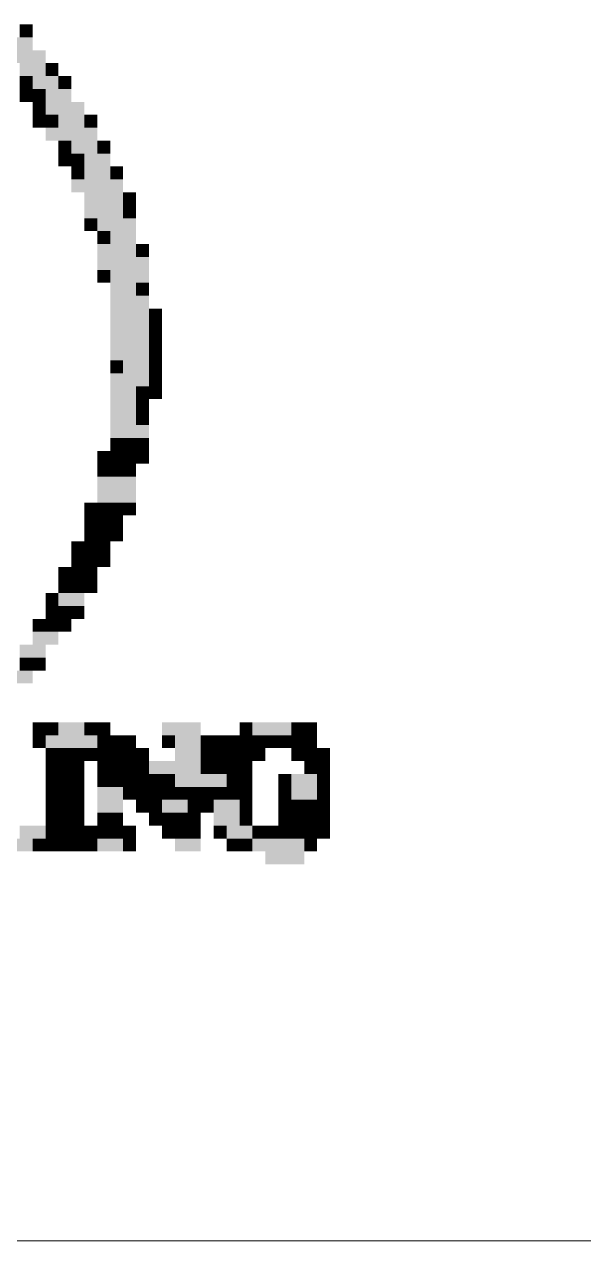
# Paper-space layout '01 Plan and 3D' of a CAD drawing. Header units: millimetres. Extents: x 5 to 415, y 7 to 290.
# Drawn here: x 384.06 to 391.84, y 85 to 101.94 of the extents above; entities that cross this region are included whole.
import ezdxf

# ---------------------------------------------------------------- set-up
doc = ezdxf.new("R2010")
doc.units = ezdxf.units.MM
doc.layers.add('BRANDING', color=7, linetype='Continuous')
doc.layers.add('SHEET', color=7, linetype='Continuous')

# ---------------------------------------------------------------- blocks, each defined once
blk = doc.blocks.new('SHEET_01')
at = {"layer": 'BRANDING'}
for points in [[(383.99, 101.94), (384.17, 101.94), (383.99, 101.76), (384.17, 101.76)], [(383.63, 101.76), (384.17, 101.76), (383.63, 101.58), (384.17, 101.58)], [(383.81, 101.58), (384.35, 101.58), (383.81, 101.4), (384.35, 101.4)], [(383.99, 101.4), (384.35, 101.4), (383.99, 101.22), (384.35, 101.22)], [(384.35, 101.4), (384.53, 101.4), (384.35, 101.22), (384.53, 101.22)], [(383.99, 101.22), (384.17, 101.22), (383.99, 101.04), (384.17, 101.04)], [(384.17, 101.22), (384.53, 101.22), (384.17, 101.04), (384.53, 101.04)], [(384.53, 101.22), (384.71, 101.22), (384.53, 101.04), (384.71, 101.04)], [(383.99, 101.04), (384.17, 101.04), (383.99, 100.86), (384.17, 100.86)], [(384.17, 101.04), (384.35, 101.04), (384.17, 100.86), (384.35, 100.86)], [(384.35, 101.04), (384.71, 101.04), (384.35, 100.86), (384.71, 100.86)], [(384.17, 100.86), (384.35, 100.86), (384.17, 100.68), (384.35, 100.68)], [(384.35, 100.86), (384.89, 100.86), (384.35, 100.68), (384.89, 100.68)], [(384.17, 100.68), (384.35, 100.68), (384.17, 100.5), (384.35, 100.5)], [(384.35, 100.68), (384.53, 100.68), (384.35, 100.5), (384.53, 100.5)], [(384.53, 100.68), (384.89, 100.68), (384.53, 100.5), (384.89, 100.5)], [(384.89, 100.68), (385.07, 100.68), (384.89, 100.5), (385.07, 100.5)], [(384.35, 100.5), (385.07, 100.5), (384.35, 100.32), (385.07, 100.32)], [(384.53, 100.32), (384.71, 100.32), (384.53, 100.14), (384.71, 100.14)], [(384.71, 100.32), (385.07, 100.32), (384.71, 100.14), (385.07, 100.14)], [(385.07, 100.32), (385.25, 100.32), (385.07, 100.14), (385.25, 100.14)], [(384.53, 100.14), (384.71, 100.14), (384.53, 99.96), (384.71, 99.96)], [(384.71, 100.14), (384.89, 100.14), (384.71, 99.96), (384.89, 99.96)], [(384.89, 100.14), (385.25, 100.14), (384.89, 99.96), (385.25, 99.96)], [(384.71, 99.96), (384.89, 99.96), (384.71, 99.78), (384.89, 99.78)], [(384.89, 99.96), (385.25, 99.96), (384.89, 99.78), (385.25, 99.78)], [(385.25, 99.96), (385.43, 99.96), (385.25, 99.78), (385.43, 99.78)], [(384.71, 99.78), (385.43, 99.78), (384.71, 99.6), (385.43, 99.6)], [(384.89, 99.6), (385.43, 99.6), (384.89, 99.42), (385.43, 99.42)], [(385.43, 99.6), (385.61, 99.6), (385.43, 99.42), (385.61, 99.42)], [(384.89, 99.42), (385.43, 99.42), (384.89, 99.24), (385.43, 99.24)], [(385.43, 99.42), (385.61, 99.42), (385.43, 99.24), (385.61, 99.24)], [(384.89, 99.24), (385.07, 99.24), (384.89, 99.06), (385.07, 99.06)], [(385.07, 99.24), (385.61, 99.24), (385.07, 99.06), (385.61, 99.06)], [(385.07, 99.06), (385.25, 99.06), (385.07, 98.88), (385.25, 98.88)], [(385.25, 99.06), (385.61, 99.06), (385.25, 98.88), (385.61, 98.88)], [(385.07, 98.88), (385.61, 98.88), (385.07, 98.7), (385.61, 98.7)], [(385.61, 98.88), (385.79, 98.88), (385.61, 98.7), (385.79, 98.7)], [(385.07, 98.7), (385.79, 98.7), (385.07, 98.52), (385.79, 98.52)], [(385.07, 98.52), (385.25, 98.52), (385.07, 98.34), (385.25, 98.34)], [(385.25, 98.52), (385.79, 98.52), (385.25, 98.34), (385.79, 98.34)], [(385.25, 98.34), (385.61, 98.34), (385.25, 98.16), (385.61, 98.16)], [(385.61, 98.34), (385.79, 98.34), (385.61, 98.16), (385.79, 98.16)], [(385.25, 98.16), (385.79, 98.16), (385.25, 97.98), (385.79, 97.98)], [(385.25, 97.98), (385.79, 97.98), (385.25, 97.8), (385.79, 97.8)], [(385.79, 97.98), (385.97, 97.98), (385.79, 97.8), (385.97, 97.8)], [(385.25, 97.8), (385.79, 97.8), (385.25, 97.62), (385.79, 97.62)], [(385.79, 97.8), (385.97, 97.8), (385.79, 97.62), (385.97, 97.62)], [(385.25, 97.62), (385.79, 97.62), (385.25, 97.44), (385.79, 97.44)], [(385.79, 97.62), (385.97, 97.62), (385.79, 97.44), (385.97, 97.44)], [(385.25, 97.44), (385.79, 97.44), (385.25, 97.26), (385.79, 97.26)], [(385.79, 97.44), (385.97, 97.44), (385.79, 97.26), (385.97, 97.26)], [(385.25, 97.26), (385.43, 97.26), (385.25, 97.08), (385.43, 97.08)], [(385.43, 97.26), (385.79, 97.26), (385.43, 97.08), (385.79, 97.08)], [(385.79, 97.26), (385.97, 97.26), (385.79, 97.08), (385.97, 97.08)], [(385.25, 97.08), (385.79, 97.08), (385.25, 96.9), (385.79, 96.9)], [(385.79, 97.08), (385.97, 97.08), (385.79, 96.9), (385.97, 96.9)], [(385.25, 96.9), (385.61, 96.9), (385.25, 96.72), (385.61, 96.72)], [(385.61, 96.9), (385.79, 96.9), (385.61, 96.72), (385.79, 96.72)], [(385.79, 96.9), (385.97, 96.9), (385.79, 96.72), (385.97, 96.72)], [(385.25, 96.72), (385.61, 96.72), (385.25, 96.54), (385.61, 96.54)], [(385.61, 96.72), (385.79, 96.72), (385.61, 96.54), (385.79, 96.54)], [(385.25, 96.54), (385.61, 96.54), (385.25, 96.36), (385.61, 96.36)], [(385.61, 96.54), (385.79, 96.54), (385.61, 96.36), (385.79, 96.36)], [(385.25, 96.36), (385.79, 96.36), (385.25, 96.18), (385.79, 96.18)], [(385.25, 96.18), (385.43, 96.18), (385.25, 96), (385.43, 96)], [(385.43, 96.18), (385.61, 96.18), (385.43, 96), (385.61, 96)], [(385.61, 96.18), (385.79, 96.18), (385.61, 96), (385.79, 96)], [(385.07, 96), (385.25, 96), (385.07, 95.82), (385.25, 95.82)], [(385.25, 96), (385.43, 96), (385.25, 95.82), (385.43, 95.82)], [(385.43, 96), (385.61, 96), (385.43, 95.82), (385.61, 95.82)], [(385.61, 96), (385.79, 96), (385.61, 95.82), (385.79, 95.82)], [(385.07, 95.82), (385.25, 95.82), (385.07, 95.64), (385.25, 95.64)], [(385.25, 95.82), (385.43, 95.82), (385.25, 95.64), (385.43, 95.64)], [(385.43, 95.82), (385.61, 95.82), (385.43, 95.64), (385.61, 95.64)], [(385.07, 95.64), (385.61, 95.64), (385.07, 95.46), (385.61, 95.46)], [(385.07, 95.46), (385.61, 95.46), (385.07, 95.28), (385.61, 95.28)], [(384.89, 95.28), (385.07, 95.28), (384.89, 95.1), (385.07, 95.1)], [(385.07, 95.28), (385.25, 95.28), (385.07, 95.1), (385.25, 95.1)], [(385.25, 95.28), (385.43, 95.28), (385.25, 95.1), (385.43, 95.1)], [(385.43, 95.28), (385.61, 95.28), (385.43, 95.1), (385.61, 95.1)], [(384.89, 95.1), (385.07, 95.1), (384.89, 94.92), (385.07, 94.92)], [(385.07, 95.1), (385.25, 95.1), (385.07, 94.92), (385.25, 94.92)], [(385.25, 95.1), (385.43, 95.1), (385.25, 94.92), (385.43, 94.92)], [(384.89, 94.92), (385.07, 94.92), (384.89, 94.74), (385.07, 94.74)], [(385.07, 94.92), (385.25, 94.92), (385.07, 94.74), (385.25, 94.74)], [(385.25, 94.92), (385.43, 94.92), (385.25, 94.74), (385.43, 94.74)], [(384.71, 94.74), (384.89, 94.74), (384.71, 94.56), (384.89, 94.56)], [(384.89, 94.74), (385.07, 94.74), (384.89, 94.56), (385.07, 94.56)], [(385.07, 94.74), (385.25, 94.74), (385.07, 94.56), (385.25, 94.56)], [(384.71, 94.56), (384.89, 94.56), (384.71, 94.38), (384.89, 94.38)], [(384.89, 94.56), (385.07, 94.56), (384.89, 94.38), (385.07, 94.38)], [(385.07, 94.56), (385.25, 94.56), (385.07, 94.38), (385.25, 94.38)], [(384.53, 94.38), (384.71, 94.38), (384.53, 94.2), (384.71, 94.2)], [(384.71, 94.38), (384.89, 94.38), (384.71, 94.2), (384.89, 94.2)], [(384.89, 94.38), (385.07, 94.38), (384.89, 94.2), (385.07, 94.2)], [(384.53, 94.2), (384.71, 94.2), (384.53, 94.02), (384.71, 94.02)], [(384.71, 94.2), (384.89, 94.2), (384.71, 94.02), (384.89, 94.02)], [(384.89, 94.2), (385.07, 94.2), (384.89, 94.02), (385.07, 94.02)], [(384.35, 94.02), (384.53, 94.02), (384.35, 93.84), (384.53, 93.84)], [(384.53, 94.02), (384.89, 94.02), (384.53, 93.84), (384.89, 93.84)], [(384.35, 93.84), (384.53, 93.84), (384.35, 93.66), (384.53, 93.66)], [(384.53, 93.84), (384.71, 93.84), (384.53, 93.66), (384.71, 93.66)], [(384.71, 93.84), (384.89, 93.84), (384.71, 93.66), (384.89, 93.66)], [(384.17, 93.66), (384.35, 93.66), (384.17, 93.48), (384.35, 93.48)], [(384.35, 93.66), (384.53, 93.66), (384.35, 93.48), (384.53, 93.48)], [(384.53, 93.66), (384.71, 93.66), (384.53, 93.48), (384.71, 93.48)], [(384.17, 93.48), (384.53, 93.48), (384.17, 93.3), (384.53, 93.3)], [(383.99, 93.3), (384.35, 93.3), (383.99, 93.12), (384.35, 93.12)], [(383.99, 93.12), (384.17, 93.12), (383.99, 92.94), (384.17, 92.94)], [(384.17, 93.12), (384.35, 93.12), (384.17, 92.94), (384.35, 92.94)], [(383.81, 92.94), (384.17, 92.94), (383.81, 92.76), (384.17, 92.76)], [(384.17, 92.22), (384.35, 92.22), (384.17, 92.04), (384.35, 92.04)], [(384.35, 92.22), (384.53, 92.22), (384.35, 92.04), (384.53, 92.04)], [(384.53, 92.22), (384.89, 92.22), (384.53, 92.04), (384.89, 92.04)], [(384.89, 92.22), (385.07, 92.22), (384.89, 92.04), (385.07, 92.04)], [(385.07, 92.22), (385.25, 92.22), (385.07, 92.04), (385.25, 92.04)], [(385.97, 92.22), (386.51, 92.22), (385.97, 92.04), (386.51, 92.04)], [(387.05, 92.22), (387.23, 92.22), (387.05, 92.04), (387.23, 92.04)], [(387.23, 92.22), (387.77, 92.22), (387.23, 92.04), (387.77, 92.04)], [(387.77, 92.22), (387.95, 92.22), (387.77, 92.04), (387.95, 92.04)], [(387.95, 92.22), (388.13, 92.22), (387.95, 92.04), (388.13, 92.04)], [(384.17, 92.04), (384.35, 92.04), (384.17, 91.86), (384.35, 91.86)], [(384.35, 92.04), (384.71, 92.04), (384.35, 91.86), (384.71, 91.86)], [(384.71, 92.04), (385.07, 92.04), (384.71, 91.86), (385.07, 91.86)], [(385.07, 92.04), (385.25, 92.04), (385.07, 91.86), (385.25, 91.86)], [(385.25, 92.04), (385.43, 92.04), (385.25, 91.86), (385.43, 91.86)], [(385.43, 92.04), (385.61, 92.04), (385.43, 91.86), (385.61, 91.86)], [(385.97, 92.04), (386.15, 92.04), (385.97, 91.86), (386.15, 91.86)], [(386.15, 92.04), (386.51, 92.04), (386.15, 91.86), (386.51, 91.86)], [(386.51, 92.04), (386.69, 92.04), (386.51, 91.86), (386.69, 91.86)], [(386.69, 92.04), (386.87, 92.04), (386.69, 91.86), (386.87, 91.86)], [(386.87, 92.04), (387.05, 92.04), (386.87, 91.86), (387.05, 91.86)], [(387.05, 92.04), (387.23, 92.04), (387.05, 91.86), (387.23, 91.86)], [(387.23, 92.04), (387.41, 92.04), (387.23, 91.86), (387.41, 91.86)], [(387.41, 92.04), (387.59, 92.04), (387.41, 91.86), (387.59, 91.86)], [(387.59, 92.04), (387.77, 92.04), (387.59, 91.86), (387.77, 91.86)], [(387.77, 92.04), (387.95, 92.04), (387.77, 91.86), (387.95, 91.86)], [(387.95, 92.04), (388.13, 92.04), (387.95, 91.86), (388.13, 91.86)], [(384.35, 91.86), (384.53, 91.86), (384.35, 91.68), (384.53, 91.68)], [(384.53, 91.86), (384.71, 91.86), (384.53, 91.68), (384.71, 91.68)], [(384.71, 91.86), (384.89, 91.86), (384.71, 91.68), (384.89, 91.68)], [(384.89, 91.86), (385.07, 91.86), (384.89, 91.68), (385.07, 91.68)], [(385.07, 91.86), (385.25, 91.86), (385.07, 91.68), (385.25, 91.68)], [(385.25, 91.86), (385.43, 91.86), (385.25, 91.68), (385.43, 91.68)], [(385.43, 91.86), (385.61, 91.86), (385.43, 91.68), (385.61, 91.68)], [(385.61, 91.86), (385.79, 91.86), (385.61, 91.68), (385.79, 91.68)], [(386.15, 91.86), (386.51, 91.86), (386.15, 91.68), (386.51, 91.68)], [(386.51, 91.86), (386.69, 91.86), (386.51, 91.68), (386.69, 91.68)], [(386.69, 91.86), (386.87, 91.86), (386.69, 91.68), (386.87, 91.68)], [(386.87, 91.86), (387.05, 91.86), (386.87, 91.68), (387.05, 91.68)], [(387.05, 91.86), (387.23, 91.86), (387.05, 91.68), (387.23, 91.68)], [(387.23, 91.86), (387.41, 91.86), (387.23, 91.68), (387.41, 91.68)], [(387.77, 91.86), (387.95, 91.86), (387.77, 91.68), (387.95, 91.68)], [(387.95, 91.86), (388.13, 91.86), (387.95, 91.68), (388.13, 91.68)], [(388.13, 91.86), (388.31, 91.86), (388.13, 91.68), (388.31, 91.68)], [(384.35, 91.68), (384.53, 91.68), (384.35, 91.5), (384.53, 91.5)], [(384.53, 91.68), (384.71, 91.68), (384.53, 91.5), (384.71, 91.5)], [(384.71, 91.68), (384.89, 91.68), (384.71, 91.5), (384.89, 91.5)], [(385.07, 91.68), (385.25, 91.68), (385.07, 91.5), (385.25, 91.5)], [(385.25, 91.68), (385.43, 91.68), (385.25, 91.5), (385.43, 91.5)], [(385.43, 91.68), (385.61, 91.68), (385.43, 91.5), (385.61, 91.5)], [(385.61, 91.68), (385.79, 91.68), (385.61, 91.5), (385.79, 91.5)], [(385.79, 91.68), (386.15, 91.68), (385.79, 91.5), (386.15, 91.5)], [(386.15, 91.68), (386.51, 91.68), (386.15, 91.5), (386.51, 91.5)], [(386.51, 91.68), (386.69, 91.68), (386.51, 91.5), (386.69, 91.5)], [(386.69, 91.68), (386.87, 91.68), (386.69, 91.5), (386.87, 91.5)], [(386.87, 91.68), (387.05, 91.68), (386.87, 91.5), (387.05, 91.5)], [(387.05, 91.68), (387.23, 91.68), (387.05, 91.5), (387.23, 91.5)], [(387.95, 91.68), (388.13, 91.68), (387.95, 91.5), (388.13, 91.5)], [(388.13, 91.68), (388.31, 91.68), (388.13, 91.5), (388.31, 91.5)], [(384.35, 91.5), (384.53, 91.5), (384.35, 91.32), (384.53, 91.32)], [(384.53, 91.5), (384.71, 91.5), (384.53, 91.32), (384.71, 91.32)], [(384.71, 91.5), (384.89, 91.5), (384.71, 91.32), (384.89, 91.32)], [(385.07, 91.5), (385.25, 91.5), (385.07, 91.32), (385.25, 91.32)], [(385.25, 91.5), (385.43, 91.5), (385.25, 91.32), (385.43, 91.32)], [(385.43, 91.5), (385.61, 91.5), (385.43, 91.32), (385.61, 91.32)], [(385.61, 91.5), (385.79, 91.5), (385.61, 91.32), (385.79, 91.32)], [(385.79, 91.5), (385.97, 91.5), (385.79, 91.32), (385.97, 91.32)], [(385.97, 91.5), (386.15, 91.5), (385.97, 91.32), (386.15, 91.32)], [(386.15, 91.5), (386.51, 91.5), (386.15, 91.32), (386.51, 91.32)], [(386.51, 91.5), (386.87, 91.5), (386.51, 91.32), (386.87, 91.32)], [(386.87, 91.5), (387.05, 91.5), (386.87, 91.32), (387.05, 91.32)], [(387.05, 91.5), (387.23, 91.5), (387.05, 91.32), (387.23, 91.32)], [(387.59, 91.5), (387.77, 91.5), (387.59, 91.32), (387.77, 91.32)], [(387.77, 91.5), (388.13, 91.5), (387.77, 91.32), (388.13, 91.32)], [(388.13, 91.5), (388.31, 91.5), (388.13, 91.32), (388.31, 91.32)], [(384.35, 91.32), (384.53, 91.32), (384.35, 91.14), (384.53, 91.14)], [(384.53, 91.32), (384.71, 91.32), (384.53, 91.14), (384.71, 91.14)], [(384.71, 91.32), (384.89, 91.32), (384.71, 91.14), (384.89, 91.14)], [(385.07, 91.32), (385.43, 91.32), (385.07, 91.14), (385.43, 91.14)], [(385.43, 91.32), (385.61, 91.32), (385.43, 91.14), (385.61, 91.14)], [(385.61, 91.32), (385.79, 91.32), (385.61, 91.14), (385.79, 91.14)], [(385.79, 91.32), (385.97, 91.32), (385.79, 91.14), (385.97, 91.14)], [(385.97, 91.32), (386.15, 91.32), (385.97, 91.14), (386.15, 91.14)], [(386.15, 91.32), (386.33, 91.32), (386.15, 91.14), (386.33, 91.14)], [(386.33, 91.32), (386.51, 91.32), (386.33, 91.14), (386.51, 91.14)], [(386.51, 91.32), (386.69, 91.32), (386.51, 91.14), (386.69, 91.14)], [(386.69, 91.32), (386.87, 91.32), (386.69, 91.14), (386.87, 91.14)], [(386.87, 91.32), (387.05, 91.32), (386.87, 91.14), (387.05, 91.14)], [(387.05, 91.32), (387.23, 91.32), (387.05, 91.14), (387.23, 91.14)], [(387.59, 91.32), (387.77, 91.32), (387.59, 91.14), (387.77, 91.14)], [(387.77, 91.32), (388.13, 91.32), (387.77, 91.14), (388.13, 91.14)], [(388.13, 91.32), (388.31, 91.32), (388.13, 91.14), (388.31, 91.14)], [(384.35, 91.14), (384.53, 91.14), (384.35, 90.96), (384.53, 90.96)], [(384.53, 91.14), (384.71, 91.14), (384.53, 90.96), (384.71, 90.96)], [(384.71, 91.14), (384.89, 91.14), (384.71, 90.96), (384.89, 90.96)], [(385.07, 91.14), (385.43, 91.14), (385.07, 90.96), (385.43, 90.96)], [(385.61, 91.14), (385.79, 91.14), (385.61, 90.96), (385.79, 90.96)], [(385.79, 91.14), (385.97, 91.14), (385.79, 90.96), (385.97, 90.96)], [(385.97, 91.14), (386.33, 91.14), (385.97, 90.96), (386.33, 90.96)], [(386.33, 91.14), (386.51, 91.14), (386.33, 90.96), (386.51, 90.96)], [(386.51, 91.14), (386.69, 91.14), (386.51, 90.96), (386.69, 90.96)], [(386.69, 91.14), (387.05, 91.14), (386.69, 90.96), (387.05, 90.96)], [(387.05, 91.14), (387.23, 91.14), (387.05, 90.96), (387.23, 90.96)], [(387.59, 91.14), (387.77, 91.14), (387.59, 90.96), (387.77, 90.96)], [(387.77, 91.14), (387.95, 91.14), (387.77, 90.96), (387.95, 90.96)], [(387.95, 91.14), (388.13, 91.14), (387.95, 90.96), (388.13, 90.96)], [(388.13, 91.14), (388.31, 91.14), (388.13, 90.96), (388.31, 90.96)], [(384.35, 90.96), (384.53, 90.96), (384.35, 90.78), (384.53, 90.78)], [(384.53, 90.96), (384.71, 90.96), (384.53, 90.78), (384.71, 90.78)], [(384.71, 90.96), (384.89, 90.96), (384.71, 90.78), (384.89, 90.78)], [(385.07, 90.96), (385.25, 90.96), (385.07, 90.78), (385.25, 90.78)], [(385.25, 90.96), (385.43, 90.96), (385.25, 90.78), (385.43, 90.78)], [(385.79, 90.96), (385.97, 90.96), (385.79, 90.78), (385.97, 90.78)], [(385.97, 90.96), (386.15, 90.96), (385.97, 90.78), (386.15, 90.78)], [(386.15, 90.96), (386.33, 90.96), (386.15, 90.78), (386.33, 90.78)], [(386.33, 90.96), (386.51, 90.96), (386.33, 90.78), (386.51, 90.78)], [(386.69, 90.96), (387.05, 90.96), (386.69, 90.78), (387.05, 90.78)], [(387.05, 90.96), (387.23, 90.96), (387.05, 90.78), (387.23, 90.78)], [(387.59, 90.96), (387.77, 90.96), (387.59, 90.78), (387.77, 90.78)], [(387.77, 90.96), (387.95, 90.96), (387.77, 90.78), (387.95, 90.78)], [(387.95, 90.96), (388.13, 90.96), (387.95, 90.78), (388.13, 90.78)], [(388.13, 90.96), (388.31, 90.96), (388.13, 90.78), (388.31, 90.78)], [(383.99, 90.78), (384.35, 90.78), (383.99, 90.6), (384.35, 90.6)], [(384.35, 90.78), (384.53, 90.78), (384.35, 90.6), (384.53, 90.6)], [(384.53, 90.78), (384.71, 90.78), (384.53, 90.6), (384.71, 90.6)], [(384.71, 90.78), (384.89, 90.78), (384.71, 90.6), (384.89, 90.6)], [(384.89, 90.78), (385.07, 90.78), (384.89, 90.6), (385.07, 90.6)], [(385.07, 90.78), (385.25, 90.78), (385.07, 90.6), (385.25, 90.6)], [(385.25, 90.78), (385.43, 90.78), (385.25, 90.6), (385.43, 90.6)], [(385.43, 90.78), (385.61, 90.78), (385.43, 90.6), (385.61, 90.6)], [(385.97, 90.78), (386.15, 90.78), (385.97, 90.6), (386.15, 90.6)], [(386.15, 90.78), (386.33, 90.78), (386.15, 90.6), (386.33, 90.6)], [(386.33, 90.78), (386.51, 90.78), (386.33, 90.6), (386.51, 90.6)], [(386.69, 90.78), (386.87, 90.78), (386.69, 90.6), (386.87, 90.6)], [(386.87, 90.78), (387.23, 90.78), (386.87, 90.6), (387.23, 90.6)], [(387.23, 90.78), (387.41, 90.78), (387.23, 90.6), (387.41, 90.6)], [(387.41, 90.78), (387.59, 90.78), (387.41, 90.6), (387.59, 90.6)], [(387.59, 90.78), (387.77, 90.78), (387.59, 90.6), (387.77, 90.6)], [(387.77, 90.78), (387.95, 90.78), (387.77, 90.6), (387.95, 90.6)], [(387.95, 90.78), (388.13, 90.78), (387.95, 90.6), (388.13, 90.6)], [(388.13, 90.78), (388.31, 90.78), (388.13, 90.6), (388.31, 90.6)], [(383.81, 90.6), (384.17, 90.6), (383.81, 90.42), (384.17, 90.42)], [(384.17, 90.6), (384.35, 90.6), (384.17, 90.42), (384.35, 90.42)], [(384.35, 90.6), (384.53, 90.6), (384.35, 90.42), (384.53, 90.42)], [(384.53, 90.6), (384.71, 90.6), (384.53, 90.42), (384.71, 90.42)], [(384.71, 90.6), (384.89, 90.6), (384.71, 90.42), (384.89, 90.42)], [(384.89, 90.6), (385.07, 90.6), (384.89, 90.42), (385.07, 90.42)], [(385.07, 90.6), (385.43, 90.6), (385.07, 90.42), (385.43, 90.42)], [(385.43, 90.6), (385.61, 90.6), (385.43, 90.42), (385.61, 90.42)], [(386.15, 90.6), (386.51, 90.6), (386.15, 90.42), (386.51, 90.42)], [(386.87, 90.6), (387.05, 90.6), (386.87, 90.42), (387.05, 90.42)], [(387.05, 90.6), (387.23, 90.6), (387.05, 90.42), (387.23, 90.42)], [(387.23, 90.6), (387.95, 90.6), (387.23, 90.42), (387.95, 90.42)], [(387.95, 90.6), (388.13, 90.6), (387.95, 90.42), (388.13, 90.42)], [(387.41, 90.42), (387.95, 90.42), (387.41, 90.24), (387.95, 90.24)]]:
    blk.add_solid(points, dxfattribs=at)
at = {"layer": 'SHEET', "lineweight": 18}
blk.add_line((342, 85), (415, 85), dxfattribs=at)

psp = doc.layouts.new('01 Plan and 3D')

# ---------------------------------------------------------------- block references
psp.add_blockref('SHEET_01', (0, 0))

doc.saveas('drawing.dxf')
